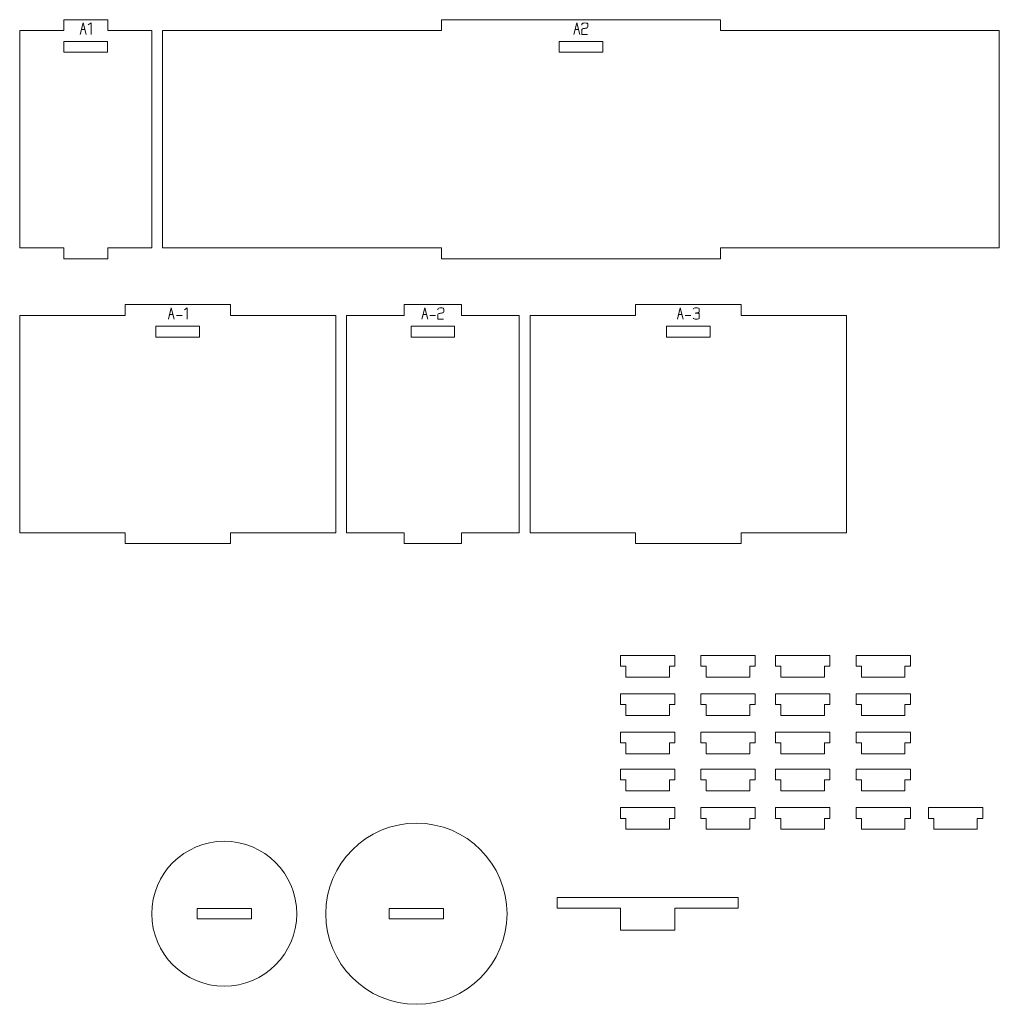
# Model space of a CAD drawing. Header units: centimetres. Extents: x -250 to 250, y -508 to 508.
# Drawn here: x -249.99 to -222.95, y 299.39 to 326.57 of the extents above; entities that cross this region are included whole.
import ezdxf

# ---------------------------------------------------------------- set-up
doc = ezdxf.new("R2010")
doc.units = ezdxf.units.CM
doc.header["$MEASUREMENT"] = 0
doc.layers.add('Capa 1', color=7, linetype='Continuous')

msp = doc.modelspace()

# ---------------------------------------------------------------- linework, layer by layer
at = {"layer": 'Capa 1', "color": 240, "lineweight": 9}
for points, knots in [([(-249.98503, 326.27063), (-249.98503, 326.27063), (-249.98503, 320.27063), (-249.98503, 320.27063), (-249.98503, 320.27063), (-248.77119, 320.27063), (-248.77119, 320.27063), (-248.77119, 320.27063), (-248.77119, 319.97063), (-248.77119, 319.97063), (-248.77119, 319.97063), (-247.55735, 319.97063), (-247.55735, 319.97063), (-247.55735, 319.97063), (-247.55735, 320.27063), (-247.55735, 320.27063), (-247.55735, 320.27063), (-246.34351, 320.27063), (-246.34351, 320.27063), (-246.34351, 320.27063), (-246.34351, 326.27063), (-246.34351, 326.27063), (-246.34351, 326.27063), (-247.55735, 326.27063), (-247.55735, 326.27063), (-247.55735, 326.27063), (-247.55735, 326.57063), (-247.55735, 326.57063), (-247.55735, 326.57063), (-248.77119, 326.57063), (-248.77119, 326.57063), (-248.77119, 326.57063), (-248.77119, 326.27063), (-248.77119, 326.27063), (-248.77119, 326.27063), (-249.98503, 326.27063), (-249.98503, 326.27063)], [0, 0, 0, 0, 0.08333333, 0.08333333, 0.08333333, 0.16666667, 0.16666667, 0.16666667, 0.25, 0.25, 0.25, 0.33333333, 0.33333333, 0.33333333, 0.41666667, 0.41666667, 0.41666667, 0.5, 0.5, 0.5, 0.58333333, 0.58333333, 0.58333333, 0.66666667, 0.66666667, 0.66666667, 0.75, 0.75, 0.75, 0.83333333, 0.83333333, 0.83333333, 0.91666667, 0.91666667, 0.91666667, 1, 1, 1, 1]), ([(-246.04351, 326.27063), (-246.04351, 326.27063), (-246.04351, 320.27063), (-246.04351, 320.27063), (-246.04351, 320.27063), (-238.34729, 320.27063), (-238.34729, 320.27063), (-238.34729, 320.27063), (-238.34729, 319.97063), (-238.34729, 319.97063), (-238.34729, 319.97063), (-230.65107, 319.97063), (-230.65107, 319.97063), (-230.65107, 319.97063), (-230.65107, 320.27063), (-230.65107, 320.27063), (-230.65107, 320.27063), (-222.95484, 320.27063), (-222.95484, 320.27063), (-222.95484, 320.27063), (-222.95484, 326.27063), (-222.95484, 326.27063), (-222.95484, 326.27063), (-230.65107, 326.27063), (-230.65107, 326.27063), (-230.65107, 326.27063), (-230.65107, 326.57063), (-230.65107, 326.57063), (-230.65107, 326.57063), (-238.34729, 326.57063), (-238.34729, 326.57063), (-238.34729, 326.57063), (-238.34729, 326.27063), (-238.34729, 326.27063), (-238.34729, 326.27063), (-246.04351, 326.27063), (-246.04351, 326.27063)], [0, 0, 0, 0, 0.08333333, 0.08333333, 0.08333333, 0.16666667, 0.16666667, 0.16666667, 0.25, 0.25, 0.25, 0.33333333, 0.33333333, 0.33333333, 0.41666667, 0.41666667, 0.41666667, 0.5, 0.5, 0.5, 0.58333333, 0.58333333, 0.58333333, 0.66666667, 0.66666667, 0.66666667, 0.75, 0.75, 0.75, 0.83333333, 0.83333333, 0.83333333, 0.91666667, 0.91666667, 0.91666667, 1, 1, 1, 1]), ([(-248.76427, 325.97063), (-248.76427, 325.97063), (-247.56427, 325.97063), (-247.56427, 325.97063), (-247.56427, 325.97063), (-247.56427, 325.67063), (-247.56427, 325.67063), (-247.56427, 325.67063), (-248.76427, 325.67063), (-248.76427, 325.67063), (-248.76427, 325.67063), (-248.76427, 325.97063), (-248.76427, 325.97063)], [0, 0, 0, 0, 0.25, 0.25, 0.25, 0.5, 0.5, 0.5, 0.75, 0.75, 0.75, 1, 1, 1, 1]), ([(-235.09917, 325.97063), (-235.09917, 325.97063), (-233.89917, 325.97063), (-233.89917, 325.97063), (-233.89917, 325.97063), (-233.89917, 325.67063), (-233.89917, 325.67063), (-233.89917, 325.67063), (-235.09917, 325.67063), (-235.09917, 325.67063), (-235.09917, 325.67063), (-235.09917, 325.97063), (-235.09917, 325.97063)], [0, 0, 0, 0, 0.25, 0.25, 0.25, 0.5, 0.5, 0.5, 0.75, 0.75, 0.75, 1, 1, 1, 1]), ([(-249.98503, 318.40714), (-249.98503, 318.40714), (-249.98503, 312.40714), (-249.98503, 312.40714), (-249.98503, 312.40714), (-247.07783, 312.40714), (-247.07783, 312.40714), (-247.07783, 312.40714), (-247.07783, 312.10714), (-247.07783, 312.10714), (-247.07783, 312.10714), (-244.17063, 312.10714), (-244.17063, 312.10714), (-244.17063, 312.10714), (-244.17063, 312.40714), (-244.17063, 312.40714), (-244.17063, 312.40714), (-241.26343, 312.40714), (-241.26343, 312.40714), (-241.26343, 312.40714), (-241.26343, 318.40714), (-241.26343, 318.40714), (-241.26343, 318.40714), (-244.17063, 318.40714), (-244.17063, 318.40714), (-244.17063, 318.40714), (-244.17063, 318.70714), (-244.17063, 318.70714), (-244.17063, 318.70714), (-247.07783, 318.70714), (-247.07783, 318.70714), (-247.07783, 318.70714), (-247.07783, 318.40714), (-247.07783, 318.40714), (-247.07783, 318.40714), (-249.98503, 318.40714), (-249.98503, 318.40714)], [0, 0, 0, 0, 0.08333333, 0.08333333, 0.08333333, 0.16666667, 0.16666667, 0.16666667, 0.25, 0.25, 0.25, 0.33333333, 0.33333333, 0.33333333, 0.41666667, 0.41666667, 0.41666667, 0.5, 0.5, 0.5, 0.58333333, 0.58333333, 0.58333333, 0.66666667, 0.66666667, 0.66666667, 0.75, 0.75, 0.75, 0.83333333, 0.83333333, 0.83333333, 0.91666667, 0.91666667, 0.91666667, 1, 1, 1, 1]), ([(-240.96343, 318.40714), (-240.96343, 318.40714), (-240.96343, 312.40714), (-240.96343, 312.40714), (-240.96343, 312.40714), (-239.3769, 312.40714), (-239.3769, 312.40714), (-239.3769, 312.40714), (-239.3769, 312.10714), (-239.3769, 312.10714), (-239.3769, 312.10714), (-237.79038, 312.10714), (-237.79038, 312.10714), (-237.79038, 312.10714), (-237.79038, 312.40714), (-237.79038, 312.40714), (-237.79038, 312.40714), (-236.20385, 312.40714), (-236.20385, 312.40714), (-236.20385, 312.40714), (-236.20385, 318.40714), (-236.20385, 318.40714), (-236.20385, 318.40714), (-237.79038, 318.40714), (-237.79038, 318.40714), (-237.79038, 318.40714), (-237.79038, 318.70714), (-237.79038, 318.70714), (-237.79038, 318.70714), (-239.3769, 318.70714), (-239.3769, 318.70714), (-239.3769, 318.70714), (-239.3769, 318.40714), (-239.3769, 318.40714), (-239.3769, 318.40714), (-240.96343, 318.40714), (-240.96343, 318.40714)], [0, 0, 0, 0, 0.08333333, 0.08333333, 0.08333333, 0.16666667, 0.16666667, 0.16666667, 0.25, 0.25, 0.25, 0.33333333, 0.33333333, 0.33333333, 0.41666667, 0.41666667, 0.41666667, 0.5, 0.5, 0.5, 0.58333333, 0.58333333, 0.58333333, 0.66666667, 0.66666667, 0.66666667, 0.75, 0.75, 0.75, 0.83333333, 0.83333333, 0.83333333, 0.91666667, 0.91666667, 0.91666667, 1, 1, 1, 1]), ([(-235.90385, 318.40714), (-235.90385, 318.40714), (-235.90385, 312.40714), (-235.90385, 312.40714), (-235.90385, 312.40714), (-232.99179, 312.40714), (-232.99179, 312.40714), (-232.99179, 312.40714), (-232.99179, 312.10714), (-232.99179, 312.10714), (-232.99179, 312.10714), (-230.07973, 312.10714), (-230.07973, 312.10714), (-230.07973, 312.10714), (-230.07973, 312.40714), (-230.07973, 312.40714), (-230.07973, 312.40714), (-227.16767, 312.40714), (-227.16767, 312.40714), (-227.16767, 312.40714), (-227.16767, 318.40714), (-227.16767, 318.40714), (-227.16767, 318.40714), (-230.07973, 318.40714), (-230.07973, 318.40714), (-230.07973, 318.40714), (-230.07973, 318.70714), (-230.07973, 318.70714), (-230.07973, 318.70714), (-232.99179, 318.70714), (-232.99179, 318.70714), (-232.99179, 318.70714), (-232.99179, 318.40714), (-232.99179, 318.40714), (-232.99179, 318.40714), (-235.90385, 318.40714), (-235.90385, 318.40714)], [0, 0, 0, 0, 0.08333333, 0.08333333, 0.08333333, 0.16666667, 0.16666667, 0.16666667, 0.25, 0.25, 0.25, 0.33333333, 0.33333333, 0.33333333, 0.41666667, 0.41666667, 0.41666667, 0.5, 0.5, 0.5, 0.58333333, 0.58333333, 0.58333333, 0.66666667, 0.66666667, 0.66666667, 0.75, 0.75, 0.75, 0.83333333, 0.83333333, 0.83333333, 0.91666667, 0.91666667, 0.91666667, 1, 1, 1, 1]), ([(-246.22423, 318.107), (-246.22423, 318.107), (-245.02423, 318.107), (-245.02423, 318.107), (-245.02423, 318.107), (-245.02423, 317.807), (-245.02423, 317.807), (-245.02423, 317.807), (-246.22423, 317.807), (-246.22423, 317.807), (-246.22423, 317.807), (-246.22423, 318.107), (-246.22423, 318.107)], [0, 0, 0, 0, 0.25, 0.25, 0.25, 0.5, 0.5, 0.5, 0.75, 0.75, 0.75, 1, 1, 1, 1]), ([(-239.18364, 318.107), (-239.18364, 318.107), (-237.98364, 318.107), (-237.98364, 318.107), (-237.98364, 318.107), (-237.98364, 317.807), (-237.98364, 317.807), (-237.98364, 317.807), (-239.18364, 317.807), (-239.18364, 317.807), (-239.18364, 317.807), (-239.18364, 318.107), (-239.18364, 318.107)], [0, 0, 0, 0, 0.25, 0.25, 0.25, 0.5, 0.5, 0.5, 0.75, 0.75, 0.75, 1, 1, 1, 1]), ([(-232.13576, 318.107), (-232.13576, 318.107), (-230.93576, 318.107), (-230.93576, 318.107), (-230.93576, 318.107), (-230.93576, 317.807), (-230.93576, 317.807), (-230.93576, 317.807), (-232.13576, 317.807), (-232.13576, 317.807), (-232.13576, 317.807), (-232.13576, 318.107), (-232.13576, 318.107)], [0, 0, 0, 0, 0.25, 0.25, 0.25, 0.5, 0.5, 0.5, 0.75, 0.75, 0.75, 1, 1, 1, 1]), ([(-232.05913, 308.72176), (-232.05913, 308.72176), (-232.05913, 308.42176), (-232.05913, 308.42176), (-232.05913, 308.42176), (-233.25913, 308.42176), (-233.25913, 308.42176), (-233.25913, 308.42176), (-233.25913, 308.72176), (-233.25913, 308.72176), (-233.25913, 308.72176), (-233.40913, 308.72176), (-233.40913, 308.72176), (-233.40913, 308.72176), (-233.40913, 309.02176), (-233.40913, 309.02176), (-233.40913, 309.02176), (-231.90913, 309.02176), (-231.90913, 309.02176), (-231.90913, 309.02176), (-231.90913, 308.72176), (-231.90913, 308.72176), (-231.90913, 308.72176), (-232.05913, 308.72176), (-232.05913, 308.72176)], [0, 0, 0, 0, 0.125, 0.125, 0.125, 0.25, 0.25, 0.25, 0.375, 0.375, 0.375, 0.5, 0.5, 0.5, 0.625, 0.625, 0.625, 0.75, 0.75, 0.75, 0.875, 0.875, 0.875, 1, 1, 1, 1]), ([(-229.8388, 308.72176), (-229.8388, 308.72176), (-229.8388, 308.42176), (-229.8388, 308.42176), (-229.8388, 308.42176), (-231.0388, 308.42176), (-231.0388, 308.42176), (-231.0388, 308.42176), (-231.0388, 308.72176), (-231.0388, 308.72176), (-231.0388, 308.72176), (-231.1888, 308.72176), (-231.1888, 308.72176), (-231.1888, 308.72176), (-231.1888, 309.02176), (-231.1888, 309.02176), (-231.1888, 309.02176), (-229.6888, 309.02176), (-229.6888, 309.02176), (-229.6888, 309.02176), (-229.6888, 308.72176), (-229.6888, 308.72176), (-229.6888, 308.72176), (-229.8388, 308.72176), (-229.8388, 308.72176)], [0, 0, 0, 0, 0.125, 0.125, 0.125, 0.25, 0.25, 0.25, 0.375, 0.375, 0.375, 0.5, 0.5, 0.5, 0.625, 0.625, 0.625, 0.75, 0.75, 0.75, 0.875, 0.875, 0.875, 1, 1, 1, 1]), ([(-227.77888, 308.72176), (-227.77888, 308.72176), (-227.77888, 308.42176), (-227.77888, 308.42176), (-227.77888, 308.42176), (-228.97888, 308.42176), (-228.97888, 308.42176), (-228.97888, 308.42176), (-228.97888, 308.72176), (-228.97888, 308.72176), (-228.97888, 308.72176), (-229.12888, 308.72176), (-229.12888, 308.72176), (-229.12888, 308.72176), (-229.12888, 309.02176), (-229.12888, 309.02176), (-229.12888, 309.02176), (-227.62888, 309.02176), (-227.62888, 309.02176), (-227.62888, 309.02176), (-227.62888, 308.72176), (-227.62888, 308.72176), (-227.62888, 308.72176), (-227.77888, 308.72176), (-227.77888, 308.72176)], [0, 0, 0, 0, 0.125, 0.125, 0.125, 0.25, 0.25, 0.25, 0.375, 0.375, 0.375, 0.5, 0.5, 0.5, 0.625, 0.625, 0.625, 0.75, 0.75, 0.75, 0.875, 0.875, 0.875, 1, 1, 1, 1]), ([(-225.55855, 308.72176), (-225.55855, 308.72176), (-225.55855, 308.42176), (-225.55855, 308.42176), (-225.55855, 308.42176), (-226.75855, 308.42176), (-226.75855, 308.42176), (-226.75855, 308.42176), (-226.75855, 308.72176), (-226.75855, 308.72176), (-226.75855, 308.72176), (-226.90855, 308.72176), (-226.90855, 308.72176), (-226.90855, 308.72176), (-226.90855, 309.02176), (-226.90855, 309.02176), (-226.90855, 309.02176), (-225.40855, 309.02176), (-225.40855, 309.02176), (-225.40855, 309.02176), (-225.40855, 308.72176), (-225.40855, 308.72176), (-225.40855, 308.72176), (-225.55855, 308.72176), (-225.55855, 308.72176)], [0, 0, 0, 0, 0.125, 0.125, 0.125, 0.25, 0.25, 0.25, 0.375, 0.375, 0.375, 0.5, 0.5, 0.5, 0.625, 0.625, 0.625, 0.75, 0.75, 0.75, 0.875, 0.875, 0.875, 1, 1, 1, 1]), ([(-232.05913, 307.66596), (-232.05913, 307.66596), (-232.05913, 307.36596), (-232.05913, 307.36596), (-232.05913, 307.36596), (-233.25913, 307.36596), (-233.25913, 307.36596), (-233.25913, 307.36596), (-233.25913, 307.66596), (-233.25913, 307.66596), (-233.25913, 307.66596), (-233.40913, 307.66596), (-233.40913, 307.66596), (-233.40913, 307.66596), (-233.40913, 307.96596), (-233.40913, 307.96596), (-233.40913, 307.96596), (-231.90913, 307.96596), (-231.90913, 307.96596), (-231.90913, 307.96596), (-231.90913, 307.66596), (-231.90913, 307.66596), (-231.90913, 307.66596), (-232.05913, 307.66596), (-232.05913, 307.66596)], [0, 0, 0, 0, 0.125, 0.125, 0.125, 0.25, 0.25, 0.25, 0.375, 0.375, 0.375, 0.5, 0.5, 0.5, 0.625, 0.625, 0.625, 0.75, 0.75, 0.75, 0.875, 0.875, 0.875, 1, 1, 1, 1]), ([(-229.8388, 307.66596), (-229.8388, 307.66596), (-229.8388, 307.36596), (-229.8388, 307.36596), (-229.8388, 307.36596), (-231.0388, 307.36596), (-231.0388, 307.36596), (-231.0388, 307.36596), (-231.0388, 307.66596), (-231.0388, 307.66596), (-231.0388, 307.66596), (-231.1888, 307.66596), (-231.1888, 307.66596), (-231.1888, 307.66596), (-231.1888, 307.96596), (-231.1888, 307.96596), (-231.1888, 307.96596), (-229.6888, 307.96596), (-229.6888, 307.96596), (-229.6888, 307.96596), (-229.6888, 307.66596), (-229.6888, 307.66596), (-229.6888, 307.66596), (-229.8388, 307.66596), (-229.8388, 307.66596)], [0, 0, 0, 0, 0.125, 0.125, 0.125, 0.25, 0.25, 0.25, 0.375, 0.375, 0.375, 0.5, 0.5, 0.5, 0.625, 0.625, 0.625, 0.75, 0.75, 0.75, 0.875, 0.875, 0.875, 1, 1, 1, 1]), ([(-227.77888, 307.66596), (-227.77888, 307.66596), (-227.77888, 307.36596), (-227.77888, 307.36596), (-227.77888, 307.36596), (-228.97888, 307.36596), (-228.97888, 307.36596), (-228.97888, 307.36596), (-228.97888, 307.66596), (-228.97888, 307.66596), (-228.97888, 307.66596), (-229.12888, 307.66596), (-229.12888, 307.66596), (-229.12888, 307.66596), (-229.12888, 307.96596), (-229.12888, 307.96596), (-229.12888, 307.96596), (-227.62888, 307.96596), (-227.62888, 307.96596), (-227.62888, 307.96596), (-227.62888, 307.66596), (-227.62888, 307.66596), (-227.62888, 307.66596), (-227.77888, 307.66596), (-227.77888, 307.66596)], [0, 0, 0, 0, 0.125, 0.125, 0.125, 0.25, 0.25, 0.25, 0.375, 0.375, 0.375, 0.5, 0.5, 0.5, 0.625, 0.625, 0.625, 0.75, 0.75, 0.75, 0.875, 0.875, 0.875, 1, 1, 1, 1]), ([(-225.55855, 307.66596), (-225.55855, 307.66596), (-225.55855, 307.36596), (-225.55855, 307.36596), (-225.55855, 307.36596), (-226.75855, 307.36596), (-226.75855, 307.36596), (-226.75855, 307.36596), (-226.75855, 307.66596), (-226.75855, 307.66596), (-226.75855, 307.66596), (-226.90855, 307.66596), (-226.90855, 307.66596), (-226.90855, 307.66596), (-226.90855, 307.96596), (-226.90855, 307.96596), (-226.90855, 307.96596), (-225.40855, 307.96596), (-225.40855, 307.96596), (-225.40855, 307.96596), (-225.40855, 307.66596), (-225.40855, 307.66596), (-225.40855, 307.66596), (-225.55855, 307.66596), (-225.55855, 307.66596)], [0, 0, 0, 0, 0.125, 0.125, 0.125, 0.25, 0.25, 0.25, 0.375, 0.375, 0.375, 0.5, 0.5, 0.5, 0.625, 0.625, 0.625, 0.75, 0.75, 0.75, 0.875, 0.875, 0.875, 1, 1, 1, 1]), ([(-232.05913, 306.60509), (-232.05913, 306.60509), (-232.05913, 306.30509), (-232.05913, 306.30509), (-232.05913, 306.30509), (-233.25913, 306.30509), (-233.25913, 306.30509), (-233.25913, 306.30509), (-233.25913, 306.60509), (-233.25913, 306.60509), (-233.25913, 306.60509), (-233.40913, 306.60509), (-233.40913, 306.60509), (-233.40913, 306.60509), (-233.40913, 306.90509), (-233.40913, 306.90509), (-233.40913, 306.90509), (-231.90913, 306.90509), (-231.90913, 306.90509), (-231.90913, 306.90509), (-231.90913, 306.60509), (-231.90913, 306.60509), (-231.90913, 306.60509), (-232.05913, 306.60509), (-232.05913, 306.60509)], [0, 0, 0, 0, 0.125, 0.125, 0.125, 0.25, 0.25, 0.25, 0.375, 0.375, 0.375, 0.5, 0.5, 0.5, 0.625, 0.625, 0.625, 0.75, 0.75, 0.75, 0.875, 0.875, 0.875, 1, 1, 1, 1]), ([(-229.8388, 306.60509), (-229.8388, 306.60509), (-229.8388, 306.30509), (-229.8388, 306.30509), (-229.8388, 306.30509), (-231.0388, 306.30509), (-231.0388, 306.30509), (-231.0388, 306.30509), (-231.0388, 306.60509), (-231.0388, 306.60509), (-231.0388, 306.60509), (-231.1888, 306.60509), (-231.1888, 306.60509), (-231.1888, 306.60509), (-231.1888, 306.90509), (-231.1888, 306.90509), (-231.1888, 306.90509), (-229.6888, 306.90509), (-229.6888, 306.90509), (-229.6888, 306.90509), (-229.6888, 306.60509), (-229.6888, 306.60509), (-229.6888, 306.60509), (-229.8388, 306.60509), (-229.8388, 306.60509)], [0, 0, 0, 0, 0.125, 0.125, 0.125, 0.25, 0.25, 0.25, 0.375, 0.375, 0.375, 0.5, 0.5, 0.5, 0.625, 0.625, 0.625, 0.75, 0.75, 0.75, 0.875, 0.875, 0.875, 1, 1, 1, 1]), ([(-227.77888, 306.60509), (-227.77888, 306.60509), (-227.77888, 306.30509), (-227.77888, 306.30509), (-227.77888, 306.30509), (-228.97888, 306.30509), (-228.97888, 306.30509), (-228.97888, 306.30509), (-228.97888, 306.60509), (-228.97888, 306.60509), (-228.97888, 306.60509), (-229.12888, 306.60509), (-229.12888, 306.60509), (-229.12888, 306.60509), (-229.12888, 306.90509), (-229.12888, 306.90509), (-229.12888, 306.90509), (-227.62888, 306.90509), (-227.62888, 306.90509), (-227.62888, 306.90509), (-227.62888, 306.60509), (-227.62888, 306.60509), (-227.62888, 306.60509), (-227.77888, 306.60509), (-227.77888, 306.60509)], [0, 0, 0, 0, 0.125, 0.125, 0.125, 0.25, 0.25, 0.25, 0.375, 0.375, 0.375, 0.5, 0.5, 0.5, 0.625, 0.625, 0.625, 0.75, 0.75, 0.75, 0.875, 0.875, 0.875, 1, 1, 1, 1]), ([(-225.55855, 306.60509), (-225.55855, 306.60509), (-225.55855, 306.30509), (-225.55855, 306.30509), (-225.55855, 306.30509), (-226.75855, 306.30509), (-226.75855, 306.30509), (-226.75855, 306.30509), (-226.75855, 306.60509), (-226.75855, 306.60509), (-226.75855, 306.60509), (-226.90855, 306.60509), (-226.90855, 306.60509), (-226.90855, 306.60509), (-226.90855, 306.90509), (-226.90855, 306.90509), (-226.90855, 306.90509), (-225.40855, 306.90509), (-225.40855, 306.90509), (-225.40855, 306.90509), (-225.40855, 306.60509), (-225.40855, 306.60509), (-225.40855, 306.60509), (-225.55855, 306.60509), (-225.55855, 306.60509)], [0, 0, 0, 0, 0.125, 0.125, 0.125, 0.25, 0.25, 0.25, 0.375, 0.375, 0.375, 0.5, 0.5, 0.5, 0.625, 0.625, 0.625, 0.75, 0.75, 0.75, 0.875, 0.875, 0.875, 1, 1, 1, 1]), ([(-232.05913, 305.58291), (-232.05913, 305.58291), (-232.05913, 305.28291), (-232.05913, 305.28291), (-232.05913, 305.28291), (-233.25913, 305.28291), (-233.25913, 305.28291), (-233.25913, 305.28291), (-233.25913, 305.58291), (-233.25913, 305.58291), (-233.25913, 305.58291), (-233.40913, 305.58291), (-233.40913, 305.58291), (-233.40913, 305.58291), (-233.40913, 305.88291), (-233.40913, 305.88291), (-233.40913, 305.88291), (-231.90913, 305.88291), (-231.90913, 305.88291), (-231.90913, 305.88291), (-231.90913, 305.58291), (-231.90913, 305.58291), (-231.90913, 305.58291), (-232.05913, 305.58291), (-232.05913, 305.58291)], [0, 0, 0, 0, 0.125, 0.125, 0.125, 0.25, 0.25, 0.25, 0.375, 0.375, 0.375, 0.5, 0.5, 0.5, 0.625, 0.625, 0.625, 0.75, 0.75, 0.75, 0.875, 0.875, 0.875, 1, 1, 1, 1]), ([(-229.8388, 305.58291), (-229.8388, 305.58291), (-229.8388, 305.28291), (-229.8388, 305.28291), (-229.8388, 305.28291), (-231.0388, 305.28291), (-231.0388, 305.28291), (-231.0388, 305.28291), (-231.0388, 305.58291), (-231.0388, 305.58291), (-231.0388, 305.58291), (-231.1888, 305.58291), (-231.1888, 305.58291), (-231.1888, 305.58291), (-231.1888, 305.88291), (-231.1888, 305.88291), (-231.1888, 305.88291), (-229.6888, 305.88291), (-229.6888, 305.88291), (-229.6888, 305.88291), (-229.6888, 305.58291), (-229.6888, 305.58291), (-229.6888, 305.58291), (-229.8388, 305.58291), (-229.8388, 305.58291)], [0, 0, 0, 0, 0.125, 0.125, 0.125, 0.25, 0.25, 0.25, 0.375, 0.375, 0.375, 0.5, 0.5, 0.5, 0.625, 0.625, 0.625, 0.75, 0.75, 0.75, 0.875, 0.875, 0.875, 1, 1, 1, 1]), ([(-227.77888, 305.58291), (-227.77888, 305.58291), (-227.77888, 305.28291), (-227.77888, 305.28291), (-227.77888, 305.28291), (-228.97888, 305.28291), (-228.97888, 305.28291), (-228.97888, 305.28291), (-228.97888, 305.58291), (-228.97888, 305.58291), (-228.97888, 305.58291), (-229.12888, 305.58291), (-229.12888, 305.58291), (-229.12888, 305.58291), (-229.12888, 305.88291), (-229.12888, 305.88291), (-229.12888, 305.88291), (-227.62888, 305.88291), (-227.62888, 305.88291), (-227.62888, 305.88291), (-227.62888, 305.58291), (-227.62888, 305.58291), (-227.62888, 305.58291), (-227.77888, 305.58291), (-227.77888, 305.58291)], [0, 0, 0, 0, 0.125, 0.125, 0.125, 0.25, 0.25, 0.25, 0.375, 0.375, 0.375, 0.5, 0.5, 0.5, 0.625, 0.625, 0.625, 0.75, 0.75, 0.75, 0.875, 0.875, 0.875, 1, 1, 1, 1]), ([(-225.55855, 305.58291), (-225.55855, 305.58291), (-225.55855, 305.28291), (-225.55855, 305.28291), (-225.55855, 305.28291), (-226.75855, 305.28291), (-226.75855, 305.28291), (-226.75855, 305.28291), (-226.75855, 305.58291), (-226.75855, 305.58291), (-226.75855, 305.58291), (-226.90855, 305.58291), (-226.90855, 305.58291), (-226.90855, 305.58291), (-226.90855, 305.88291), (-226.90855, 305.88291), (-226.90855, 305.88291), (-225.40855, 305.88291), (-225.40855, 305.88291), (-225.40855, 305.88291), (-225.40855, 305.58291), (-225.40855, 305.58291), (-225.40855, 305.58291), (-225.55855, 305.58291), (-225.55855, 305.58291)], [0, 0, 0, 0, 0.125, 0.125, 0.125, 0.25, 0.25, 0.25, 0.375, 0.375, 0.375, 0.5, 0.5, 0.5, 0.625, 0.625, 0.625, 0.75, 0.75, 0.75, 0.875, 0.875, 0.875, 1, 1, 1, 1]), ([(-232.05913, 304.52204), (-232.05913, 304.52204), (-232.05913, 304.22204), (-232.05913, 304.22204), (-232.05913, 304.22204), (-233.25913, 304.22204), (-233.25913, 304.22204), (-233.25913, 304.22204), (-233.25913, 304.52204), (-233.25913, 304.52204), (-233.25913, 304.52204), (-233.40913, 304.52204), (-233.40913, 304.52204), (-233.40913, 304.52204), (-233.40913, 304.82204), (-233.40913, 304.82204), (-233.40913, 304.82204), (-231.90913, 304.82204), (-231.90913, 304.82204), (-231.90913, 304.82204), (-231.90913, 304.52204), (-231.90913, 304.52204), (-231.90913, 304.52204), (-232.05913, 304.52204), (-232.05913, 304.52204)], [0, 0, 0, 0, 0.125, 0.125, 0.125, 0.25, 0.25, 0.25, 0.375, 0.375, 0.375, 0.5, 0.5, 0.5, 0.625, 0.625, 0.625, 0.75, 0.75, 0.75, 0.875, 0.875, 0.875, 1, 1, 1, 1]), ([(-229.8388, 304.52204), (-229.8388, 304.52204), (-229.8388, 304.22204), (-229.8388, 304.22204), (-229.8388, 304.22204), (-231.0388, 304.22204), (-231.0388, 304.22204), (-231.0388, 304.22204), (-231.0388, 304.52204), (-231.0388, 304.52204), (-231.0388, 304.52204), (-231.1888, 304.52204), (-231.1888, 304.52204), (-231.1888, 304.52204), (-231.1888, 304.82204), (-231.1888, 304.82204), (-231.1888, 304.82204), (-229.6888, 304.82204), (-229.6888, 304.82204), (-229.6888, 304.82204), (-229.6888, 304.52204), (-229.6888, 304.52204), (-229.6888, 304.52204), (-229.8388, 304.52204), (-229.8388, 304.52204)], [0, 0, 0, 0, 0.125, 0.125, 0.125, 0.25, 0.25, 0.25, 0.375, 0.375, 0.375, 0.5, 0.5, 0.5, 0.625, 0.625, 0.625, 0.75, 0.75, 0.75, 0.875, 0.875, 0.875, 1, 1, 1, 1]), ([(-227.77888, 304.52204), (-227.77888, 304.52204), (-227.77888, 304.22204), (-227.77888, 304.22204), (-227.77888, 304.22204), (-228.97888, 304.22204), (-228.97888, 304.22204), (-228.97888, 304.22204), (-228.97888, 304.52204), (-228.97888, 304.52204), (-228.97888, 304.52204), (-229.12888, 304.52204), (-229.12888, 304.52204), (-229.12888, 304.52204), (-229.12888, 304.82204), (-229.12888, 304.82204), (-229.12888, 304.82204), (-227.62888, 304.82204), (-227.62888, 304.82204), (-227.62888, 304.82204), (-227.62888, 304.52204), (-227.62888, 304.52204), (-227.62888, 304.52204), (-227.77888, 304.52204), (-227.77888, 304.52204)], [0, 0, 0, 0, 0.125, 0.125, 0.125, 0.25, 0.25, 0.25, 0.375, 0.375, 0.375, 0.5, 0.5, 0.5, 0.625, 0.625, 0.625, 0.75, 0.75, 0.75, 0.875, 0.875, 0.875, 1, 1, 1, 1]), ([(-225.55855, 304.52204), (-225.55855, 304.52204), (-225.55855, 304.22204), (-225.55855, 304.22204), (-225.55855, 304.22204), (-226.75855, 304.22204), (-226.75855, 304.22204), (-226.75855, 304.22204), (-226.75855, 304.52204), (-226.75855, 304.52204), (-226.75855, 304.52204), (-226.90855, 304.52204), (-226.90855, 304.52204), (-226.90855, 304.52204), (-226.90855, 304.82204), (-226.90855, 304.82204), (-226.90855, 304.82204), (-225.40855, 304.82204), (-225.40855, 304.82204), (-225.40855, 304.82204), (-225.40855, 304.52204), (-225.40855, 304.52204), (-225.40855, 304.52204), (-225.55855, 304.52204), (-225.55855, 304.52204)], [0, 0, 0, 0, 0.125, 0.125, 0.125, 0.25, 0.25, 0.25, 0.375, 0.375, 0.375, 0.5, 0.5, 0.5, 0.625, 0.625, 0.625, 0.75, 0.75, 0.75, 0.875, 0.875, 0.875, 1, 1, 1, 1]), ([(-223.5611, 304.52204), (-223.5611, 304.52204), (-223.5611, 304.22204), (-223.5611, 304.22204), (-223.5611, 304.22204), (-224.7611, 304.22204), (-224.7611, 304.22204), (-224.7611, 304.22204), (-224.7611, 304.52204), (-224.7611, 304.52204), (-224.7611, 304.52204), (-224.9111, 304.52204), (-224.9111, 304.52204), (-224.9111, 304.52204), (-224.9111, 304.82204), (-224.9111, 304.82204), (-224.9111, 304.82204), (-223.4111, 304.82204), (-223.4111, 304.82204), (-223.4111, 304.82204), (-223.4111, 304.52204), (-223.4111, 304.52204), (-223.4111, 304.52204), (-223.5611, 304.52204), (-223.5611, 304.52204)], [0, 0, 0, 0, 0.125, 0.125, 0.125, 0.25, 0.25, 0.25, 0.375, 0.375, 0.375, 0.5, 0.5, 0.5, 0.625, 0.625, 0.625, 0.75, 0.75, 0.75, 0.875, 0.875, 0.875, 1, 1, 1, 1]), ([(-239.0387, 304.39105), (-237.65799, 304.39105), (-236.5387, 303.27176), (-236.5387, 301.89105), (-236.5387, 300.51034), (-237.65799, 299.39105), (-239.0387, 299.39105), (-240.41941, 299.39105), (-241.5387, 300.51034), (-241.5387, 301.89105), (-241.5387, 303.27176), (-240.41941, 304.39105), (-239.0387, 304.39105)], [0, 0, 0, 0, 0.25, 0.25, 0.25, 0.5, 0.5, 0.5, 0.75, 0.75, 0.75, 1, 1, 1, 1]), ([(-244.34136, 303.89105), (-243.23679, 303.89105), (-242.34136, 302.99562), (-242.34136, 301.89105), (-242.34136, 300.78648), (-243.23679, 299.89105), (-244.34136, 299.89105), (-245.44593, 299.89105), (-246.34136, 300.78648), (-246.34136, 301.89105), (-246.34136, 302.99562), (-245.44593, 303.89105), (-244.34136, 303.89105)], [0, 0, 0, 0, 0.25, 0.25, 0.25, 0.5, 0.5, 0.5, 0.75, 0.75, 0.75, 1, 1, 1, 1]), ([(-235.15913, 302.34105), (-235.15913, 302.34105), (-230.15913, 302.34105), (-230.15913, 302.34105), (-230.15913, 302.34105), (-230.15913, 302.04105), (-230.15913, 302.04105), (-230.15913, 302.04105), (-231.90913, 302.04105), (-231.90913, 302.04105), (-231.90913, 302.04105), (-231.90913, 301.44105), (-231.90913, 301.44105), (-231.90913, 301.44105), (-233.40913, 301.44105), (-233.40913, 301.44105), (-233.40913, 301.44105), (-233.40913, 302.04105), (-233.40913, 302.04105), (-233.40913, 302.04105), (-235.15913, 302.04105), (-235.15913, 302.04105), (-235.15913, 302.04105), (-235.15913, 302.34105), (-235.15913, 302.34105)], [0, 0, 0, 0, 0.125, 0.125, 0.125, 0.25, 0.25, 0.25, 0.375, 0.375, 0.375, 0.5, 0.5, 0.5, 0.625, 0.625, 0.625, 0.75, 0.75, 0.75, 0.875, 0.875, 0.875, 1, 1, 1, 1]), ([(-245.09136, 302.03605), (-245.09136, 302.03605), (-243.59136, 302.03605), (-243.59136, 302.03605), (-243.59136, 302.03605), (-243.59136, 301.74605), (-243.59136, 301.74605), (-243.59136, 301.74605), (-245.09136, 301.74605), (-245.09136, 301.74605), (-245.09136, 301.74605), (-245.09136, 302.03605), (-245.09136, 302.03605)], [0, 0, 0, 0, 0.25, 0.25, 0.25, 0.5, 0.5, 0.5, 0.75, 0.75, 0.75, 1, 1, 1, 1]), ([(-239.7887, 302.03605), (-239.7887, 302.03605), (-238.2887, 302.03605), (-238.2887, 302.03605), (-238.2887, 302.03605), (-238.2887, 301.74605), (-238.2887, 301.74605), (-238.2887, 301.74605), (-239.7887, 301.74605), (-239.7887, 301.74605), (-239.7887, 301.74605), (-239.7887, 302.03605), (-239.7887, 302.03605)], [0, 0, 0, 0, 0.25, 0.25, 0.25, 0.5, 0.5, 0.5, 0.75, 0.75, 0.75, 1, 1, 1, 1])]:
    msp.add_open_spline(points, degree=3, knots=knots, dxfattribs=at)
at = {"layer": 'Capa 1', "color": 114, "lineweight": 9}
for points, knots in [([(-248.15189, 326.16423), (-248.15189, 326.16423), (-248.23444, 326.48113), (-248.23444, 326.48113), (-248.23444, 326.48113), (-248.3124, 326.16423), (-248.3124, 326.16423), (-248.3124, 326.16423), (-248.27938, 326.29769), (-248.27938, 326.29769), (-248.27938, 326.29769), (-248.18674, 326.29769), (-248.18674, 326.29769), (-248.18674, 326.29769), (-248.15189, 326.16423), (-248.15189, 326.16423)], [0, 0, 0, 0, 0.2, 0.2, 0.2, 0.4, 0.4, 0.4, 0.6, 0.6, 0.6, 0.8, 0.8, 0.8, 1, 1, 1, 1]), ([(-248.27938, 326.29814), (-248.27938, 326.29814), (-248.23444, 326.48113), (-248.23444, 326.48113), (-248.23444, 326.48113), (-248.18674, 326.29814), (-248.18674, 326.29814), (-248.18674, 326.29814), (-248.27938, 326.29814), (-248.27938, 326.29814)], [0, 0, 0, 0, 0.33333333, 0.33333333, 0.33333333, 0.66666667, 0.66666667, 0.66666667, 1, 1, 1, 1]), ([(-248.01614, 326.48113), (-248.01614, 326.48113), (-248.09227, 326.42839), (-248.09227, 326.42839), (-248.09227, 326.42839), (-248.01614, 326.48113), (-248.01614, 326.48113), (-248.01614, 326.48113), (-248.01614, 326.16423), (-248.01614, 326.16423), (-248.01614, 326.16423), (-248.01614, 326.48113), (-248.01614, 326.48113)], [0, 0, 0, 0, 0.25, 0.25, 0.25, 0.5, 0.5, 0.5, 0.75, 0.75, 0.75, 1, 1, 1, 1]), ([(-234.53127, 326.16423), (-234.53127, 326.16423), (-234.61382, 326.48113), (-234.61382, 326.48113), (-234.61382, 326.48113), (-234.69178, 326.16423), (-234.69178, 326.16423), (-234.69178, 326.16423), (-234.65876, 326.29769), (-234.65876, 326.29769), (-234.65876, 326.29769), (-234.56612, 326.29769), (-234.56612, 326.29769), (-234.56612, 326.29769), (-234.53127, 326.16423), (-234.53127, 326.16423)], [0, 0, 0, 0, 0.2, 0.2, 0.2, 0.4, 0.4, 0.4, 0.6, 0.6, 0.6, 0.8, 0.8, 0.8, 1, 1, 1, 1]), ([(-234.65876, 326.29814), (-234.65876, 326.29814), (-234.61382, 326.48113), (-234.61382, 326.48113), (-234.61382, 326.48113), (-234.56612, 326.29814), (-234.56612, 326.29814), (-234.56612, 326.29814), (-234.65876, 326.29814), (-234.65876, 326.29814)], [0, 0, 0, 0, 0.33333333, 0.33333333, 0.33333333, 0.66666667, 0.66666667, 0.66666667, 1, 1, 1, 1]), ([(-234.47211, 326.16423), (-234.47211, 326.16423), (-234.47211, 326.29677), (-234.47211, 326.29677), (-234.47119, 326.30869), (-234.46034, 326.31786), (-234.43955, 326.32428), (-234.43099, 326.3249), (-234.42281, 326.32589), (-234.41501, 326.32727), (-234.40722, 326.32864), (-234.39934, 326.33009), (-234.39139, 326.33162), (-234.37672, 326.33407), (-234.36548, 326.33606), (-234.35769, 326.33758), (-234.34989, 326.33911), (-234.34232, 326.3411), (-234.33498, 326.34355), (-234.31603, 326.35058), (-234.30655, 326.3596), (-234.30655, 326.3706), (-234.30655, 326.3706), (-234.30655, 326.44536), (-234.30655, 326.44536), (-234.30655, 326.45514), (-234.31442, 326.46347), (-234.33017, 326.47035), (-234.34591, 326.47723), (-234.36556, 326.48067), (-234.3891, 326.48067), (-234.41264, 326.48067), (-234.43229, 326.47723), (-234.44803, 326.47035), (-234.46378, 326.46347), (-234.47165, 326.45514), (-234.47165, 326.44536), (-234.47165, 326.44536), (-234.47165, 326.42289), (-234.47165, 326.42289), (-234.47165, 326.42289), (-234.47165, 326.44536), (-234.47165, 326.44536), (-234.47165, 326.45514), (-234.46378, 326.46347), (-234.44803, 326.47035), (-234.43229, 326.47723), (-234.41264, 326.48067), (-234.3891, 326.48067), (-234.36556, 326.48067), (-234.34591, 326.47723), (-234.33017, 326.47035), (-234.31442, 326.46347), (-234.30655, 326.45514), (-234.30655, 326.44536), (-234.30655, 326.44536), (-234.30655, 326.3706), (-234.30655, 326.3706), (-234.30655, 326.3596), (-234.31603, 326.35058), (-234.33498, 326.34355), (-234.34232, 326.3411), (-234.34989, 326.33911), (-234.35769, 326.33758), (-234.36548, 326.33606), (-234.37672, 326.33407), (-234.39139, 326.33162), (-234.39934, 326.33009), (-234.40722, 326.32864), (-234.41501, 326.32727), (-234.42281, 326.32589), (-234.43099, 326.3249), (-234.43955, 326.32428), (-234.46034, 326.31786), (-234.47119, 326.30869), (-234.47211, 326.29677), (-234.47211, 326.29677), (-234.47211, 326.16423), (-234.47211, 326.16423), (-234.47211, 326.16423), (-234.31526, 326.16423), (-234.31526, 326.16423), (-234.31526, 326.16423), (-234.47211, 326.16423), (-234.47211, 326.16423)], [0, 0, 0, 0, 0.03571429, 0.03571429, 0.03571429, 0.07142857, 0.07142857, 0.07142857, 0.10714286, 0.10714286, 0.10714286, 0.14285714, 0.14285714, 0.14285714, 0.17857143, 0.17857143, 0.17857143, 0.21428571, 0.21428571, 0.21428571, 0.25, 0.25, 0.25, 0.28571429, 0.28571429, 0.28571429, 0.32142857, 0.32142857, 0.32142857, 0.35714286, 0.35714286, 0.35714286, 0.39285714, 0.39285714, 0.39285714, 0.42857143, 0.42857143, 0.42857143, 0.46428571, 0.46428571, 0.46428571, 0.5, 0.5, 0.5, 0.53571429, 0.53571429, 0.53571429, 0.57142857, 0.57142857, 0.57142857, 0.60714286, 0.60714286, 0.60714286, 0.64285714, 0.64285714, 0.64285714, 0.67857143, 0.67857143, 0.67857143, 0.71428571, 0.71428571, 0.71428571, 0.75, 0.75, 0.75, 0.78571429, 0.78571429, 0.78571429, 0.82142857, 0.82142857, 0.82142857, 0.85714286, 0.85714286, 0.85714286, 0.89285714, 0.89285714, 0.89285714, 0.92857143, 0.92857143, 0.92857143, 0.96428571, 0.96428571, 0.96428571, 1, 1, 1, 1]), ([(-245.72192, 318.30074), (-245.72192, 318.30074), (-245.80447, 318.61764), (-245.80447, 318.61764), (-245.80447, 318.61764), (-245.88243, 318.30074), (-245.88243, 318.30074), (-245.88243, 318.30074), (-245.84941, 318.4342), (-245.84941, 318.4342), (-245.84941, 318.4342), (-245.75677, 318.4342), (-245.75677, 318.4342), (-245.75677, 318.4342), (-245.72192, 318.30074), (-245.72192, 318.30074)], [0, 0, 0, 0, 0.2, 0.2, 0.2, 0.4, 0.4, 0.4, 0.6, 0.6, 0.6, 0.8, 0.8, 0.8, 1, 1, 1, 1]), ([(-245.84941, 318.43465), (-245.84941, 318.43465), (-245.80447, 318.61764), (-245.80447, 318.61764), (-245.80447, 318.61764), (-245.75677, 318.43465), (-245.75677, 318.43465), (-245.75677, 318.43465), (-245.84941, 318.43465), (-245.84941, 318.43465)], [0, 0, 0, 0, 0.33333333, 0.33333333, 0.33333333, 0.66666667, 0.66666667, 0.66666667, 1, 1, 1, 1]), ([(-245.36604, 318.61764), (-245.36604, 318.61764), (-245.44217, 318.5649), (-245.44217, 318.5649), (-245.44217, 318.5649), (-245.36604, 318.61764), (-245.36604, 318.61764), (-245.36604, 318.61764), (-245.36604, 318.30074), (-245.36604, 318.30074), (-245.36604, 318.30074), (-245.36604, 318.61764), (-245.36604, 318.61764)], [0, 0, 0, 0, 0.25, 0.25, 0.25, 0.5, 0.5, 0.5, 0.75, 0.75, 0.75, 1, 1, 1, 1]), ([(-238.72581, 318.30074), (-238.72581, 318.30074), (-238.80836, 318.61764), (-238.80836, 318.61764), (-238.80836, 318.61764), (-238.88632, 318.30074), (-238.88632, 318.30074), (-238.88632, 318.30074), (-238.8533, 318.4342), (-238.8533, 318.4342), (-238.8533, 318.4342), (-238.76066, 318.4342), (-238.76066, 318.4342), (-238.76066, 318.4342), (-238.72581, 318.30074), (-238.72581, 318.30074)], [0, 0, 0, 0, 0.2, 0.2, 0.2, 0.4, 0.4, 0.4, 0.6, 0.6, 0.6, 0.8, 0.8, 0.8, 1, 1, 1, 1]), ([(-238.8533, 318.43465), (-238.8533, 318.43465), (-238.80836, 318.61764), (-238.80836, 318.61764), (-238.80836, 318.61764), (-238.76066, 318.43465), (-238.76066, 318.43465), (-238.76066, 318.43465), (-238.8533, 318.43465), (-238.8533, 318.43465)], [0, 0, 0, 0, 0.33333333, 0.33333333, 0.33333333, 0.66666667, 0.66666667, 0.66666667, 1, 1, 1, 1]), ([(-238.44652, 318.30074), (-238.44652, 318.30074), (-238.44652, 318.43328), (-238.44652, 318.43328), (-238.4456, 318.4452), (-238.43475, 318.45437), (-238.41396, 318.46079), (-238.4054, 318.46141), (-238.39722, 318.4624), (-238.38942, 318.46378), (-238.38163, 318.46515), (-238.37375, 318.4666), (-238.3658, 318.46813), (-238.35113, 318.47058), (-238.33989, 318.47257), (-238.3321, 318.47409), (-238.3243, 318.47562), (-238.31673, 318.47761), (-238.30939, 318.48006), (-238.29044, 318.48709), (-238.28096, 318.49611), (-238.28096, 318.50711), (-238.28096, 318.50711), (-238.28096, 318.58187), (-238.28096, 318.58187), (-238.28096, 318.59165), (-238.28883, 318.59998), (-238.30458, 318.60686), (-238.32032, 318.61374), (-238.33997, 318.61718), (-238.36351, 318.61718), (-238.38705, 318.61718), (-238.4067, 318.61374), (-238.42244, 318.60686), (-238.43819, 318.59998), (-238.44606, 318.59165), (-238.44606, 318.58187), (-238.44606, 318.58187), (-238.44606, 318.5594), (-238.44606, 318.5594), (-238.44606, 318.5594), (-238.44606, 318.58187), (-238.44606, 318.58187), (-238.44606, 318.59165), (-238.43819, 318.59998), (-238.42244, 318.60686), (-238.4067, 318.61374), (-238.38705, 318.61718), (-238.36351, 318.61718), (-238.33997, 318.61718), (-238.32032, 318.61374), (-238.30458, 318.60686), (-238.28883, 318.59998), (-238.28096, 318.59165), (-238.28096, 318.58187), (-238.28096, 318.58187), (-238.28096, 318.50711), (-238.28096, 318.50711), (-238.28096, 318.49611), (-238.29044, 318.48709), (-238.30939, 318.48006), (-238.31673, 318.47761), (-238.3243, 318.47562), (-238.3321, 318.47409), (-238.33989, 318.47257), (-238.35113, 318.47058), (-238.3658, 318.46813), (-238.37375, 318.4666), (-238.38163, 318.46515), (-238.38942, 318.46378), (-238.39722, 318.4624), (-238.4054, 318.46141), (-238.41396, 318.46079), (-238.43475, 318.45437), (-238.4456, 318.4452), (-238.44652, 318.43328), (-238.44652, 318.43328), (-238.44652, 318.30074), (-238.44652, 318.30074), (-238.44652, 318.30074), (-238.28967, 318.30074), (-238.28967, 318.30074), (-238.28967, 318.30074), (-238.44652, 318.30074), (-238.44652, 318.30074)], [0, 0, 0, 0, 0.03571429, 0.03571429, 0.03571429, 0.07142857, 0.07142857, 0.07142857, 0.10714286, 0.10714286, 0.10714286, 0.14285714, 0.14285714, 0.14285714, 0.17857143, 0.17857143, 0.17857143, 0.21428571, 0.21428571, 0.21428571, 0.25, 0.25, 0.25, 0.28571429, 0.28571429, 0.28571429, 0.32142857, 0.32142857, 0.32142857, 0.35714286, 0.35714286, 0.35714286, 0.39285714, 0.39285714, 0.39285714, 0.42857143, 0.42857143, 0.42857143, 0.46428571, 0.46428571, 0.46428571, 0.5, 0.5, 0.5, 0.53571429, 0.53571429, 0.53571429, 0.57142857, 0.57142857, 0.57142857, 0.60714286, 0.60714286, 0.60714286, 0.64285714, 0.64285714, 0.64285714, 0.67857143, 0.67857143, 0.67857143, 0.71428571, 0.71428571, 0.71428571, 0.75, 0.75, 0.75, 0.78571429, 0.78571429, 0.78571429, 0.82142857, 0.82142857, 0.82142857, 0.85714286, 0.85714286, 0.85714286, 0.89285714, 0.89285714, 0.89285714, 0.92857143, 0.92857143, 0.92857143, 0.96428571, 0.96428571, 0.96428571, 1, 1, 1, 1]), ([(-231.67793, 318.30074), (-231.67793, 318.30074), (-231.76048, 318.61764), (-231.76048, 318.61764), (-231.76048, 318.61764), (-231.83844, 318.30074), (-231.83844, 318.30074), (-231.83844, 318.30074), (-231.80542, 318.4342), (-231.80542, 318.4342), (-231.80542, 318.4342), (-231.71278, 318.4342), (-231.71278, 318.4342), (-231.71278, 318.4342), (-231.67793, 318.30074), (-231.67793, 318.30074)], [0, 0, 0, 0, 0.2, 0.2, 0.2, 0.4, 0.4, 0.4, 0.6, 0.6, 0.6, 0.8, 0.8, 0.8, 1, 1, 1, 1]), ([(-231.80542, 318.43465), (-231.80542, 318.43465), (-231.76048, 318.61764), (-231.76048, 318.61764), (-231.76048, 318.61764), (-231.71278, 318.43465), (-231.71278, 318.43465), (-231.71278, 318.43465), (-231.80542, 318.43465), (-231.80542, 318.43465)], [0, 0, 0, 0, 0.33333333, 0.33333333, 0.33333333, 0.66666667, 0.66666667, 0.66666667, 1, 1, 1, 1]), ([(-231.31563, 318.30074), (-231.33917, 318.30074), (-231.35882, 318.30418), (-231.37456, 318.31106), (-231.39031, 318.31794), (-231.39818, 318.32627), (-231.39818, 318.33605), (-231.39818, 318.32627), (-231.39031, 318.31794), (-231.37456, 318.31106), (-231.35882, 318.30418), (-231.33917, 318.30074), (-231.31563, 318.30074), (-231.29209, 318.30074), (-231.27244, 318.30418), (-231.2567, 318.31106), (-231.24095, 318.31794), (-231.23308, 318.32627), (-231.23308, 318.33605), (-231.23308, 318.33605), (-231.23308, 318.43924), (-231.23308, 318.43924), (-231.23308, 318.4475), (-231.23874, 318.45468), (-231.25005, 318.46079), (-231.26136, 318.46691), (-231.29453, 318.47104), (-231.34957, 318.47318), (-231.29484, 318.47654), (-231.26197, 318.48052), (-231.25097, 318.4851), (-231.23996, 318.48969), (-231.234, 318.49718), (-231.23308, 318.50757), (-231.23308, 318.50757), (-231.23308, 318.58187), (-231.23308, 318.58187), (-231.23308, 318.59165), (-231.24095, 318.59998), (-231.2567, 318.60686), (-231.27244, 318.61374), (-231.29209, 318.61718), (-231.31563, 318.61718), (-231.33917, 318.61718), (-231.35882, 318.61374), (-231.37456, 318.60686), (-231.39031, 318.59998), (-231.39818, 318.59165), (-231.39818, 318.58187), (-231.39818, 318.59165), (-231.39031, 318.59998), (-231.37456, 318.60686), (-231.35882, 318.61374), (-231.33917, 318.61718), (-231.31563, 318.61718), (-231.29209, 318.61718), (-231.27244, 318.61374), (-231.2567, 318.60686), (-231.24095, 318.59998), (-231.23308, 318.59165), (-231.23308, 318.58187), (-231.23308, 318.58187), (-231.23308, 318.50757), (-231.23308, 318.50757), (-231.234, 318.49718), (-231.23996, 318.48969), (-231.25097, 318.4851), (-231.26197, 318.48052), (-231.29484, 318.47654), (-231.34957, 318.47318), (-231.29453, 318.47104), (-231.26136, 318.46691), (-231.25005, 318.46079), (-231.23874, 318.45468), (-231.23308, 318.4475), (-231.23308, 318.43924), (-231.23308, 318.43924), (-231.23308, 318.33605), (-231.23308, 318.33605), (-231.23308, 318.32627), (-231.24095, 318.31794), (-231.2567, 318.31106), (-231.27244, 318.30418), (-231.29209, 318.30074), (-231.31563, 318.30074)], [0, 0, 0, 0, 0.03571429, 0.03571429, 0.03571429, 0.07142857, 0.07142857, 0.07142857, 0.10714286, 0.10714286, 0.10714286, 0.14285714, 0.14285714, 0.14285714, 0.17857143, 0.17857143, 0.17857143, 0.21428571, 0.21428571, 0.21428571, 0.25, 0.25, 0.25, 0.28571429, 0.28571429, 0.28571429, 0.32142857, 0.32142857, 0.32142857, 0.35714286, 0.35714286, 0.35714286, 0.39285714, 0.39285714, 0.39285714, 0.42857143, 0.42857143, 0.42857143, 0.46428571, 0.46428571, 0.46428571, 0.5, 0.5, 0.5, 0.53571429, 0.53571429, 0.53571429, 0.57142857, 0.57142857, 0.57142857, 0.60714286, 0.60714286, 0.60714286, 0.64285714, 0.64285714, 0.64285714, 0.67857143, 0.67857143, 0.67857143, 0.71428571, 0.71428571, 0.71428571, 0.75, 0.75, 0.75, 0.78571429, 0.78571429, 0.78571429, 0.82142857, 0.82142857, 0.82142857, 0.85714286, 0.85714286, 0.85714286, 0.89285714, 0.89285714, 0.89285714, 0.92857143, 0.92857143, 0.92857143, 0.96428571, 0.96428571, 0.96428571, 1, 1, 1, 1]), ([(-245.6623, 318.40897), (-245.6623, 318.40897), (-245.50591, 318.40897), (-245.50591, 318.40897), (-245.50591, 318.40897), (-245.6623, 318.40897), (-245.6623, 318.40897)], [0, 0, 0, 0, 0.5, 0.5, 0.5, 1, 1, 1, 1]), ([(-238.66619, 318.40897), (-238.66619, 318.40897), (-238.5098, 318.40897), (-238.5098, 318.40897), (-238.5098, 318.40897), (-238.66619, 318.40897), (-238.66619, 318.40897)], [0, 0, 0, 0, 0.5, 0.5, 0.5, 1, 1, 1, 1]), ([(-231.61831, 318.40897), (-231.61831, 318.40897), (-231.46192, 318.40897), (-231.46192, 318.40897), (-231.46192, 318.40897), (-231.61831, 318.40897), (-231.61831, 318.40897)], [0, 0, 0, 0, 0.5, 0.5, 0.5, 1, 1, 1, 1])]:
    msp.add_open_spline(points, degree=3, knots=knots, dxfattribs=at)

doc.saveas('drawing.dxf')
